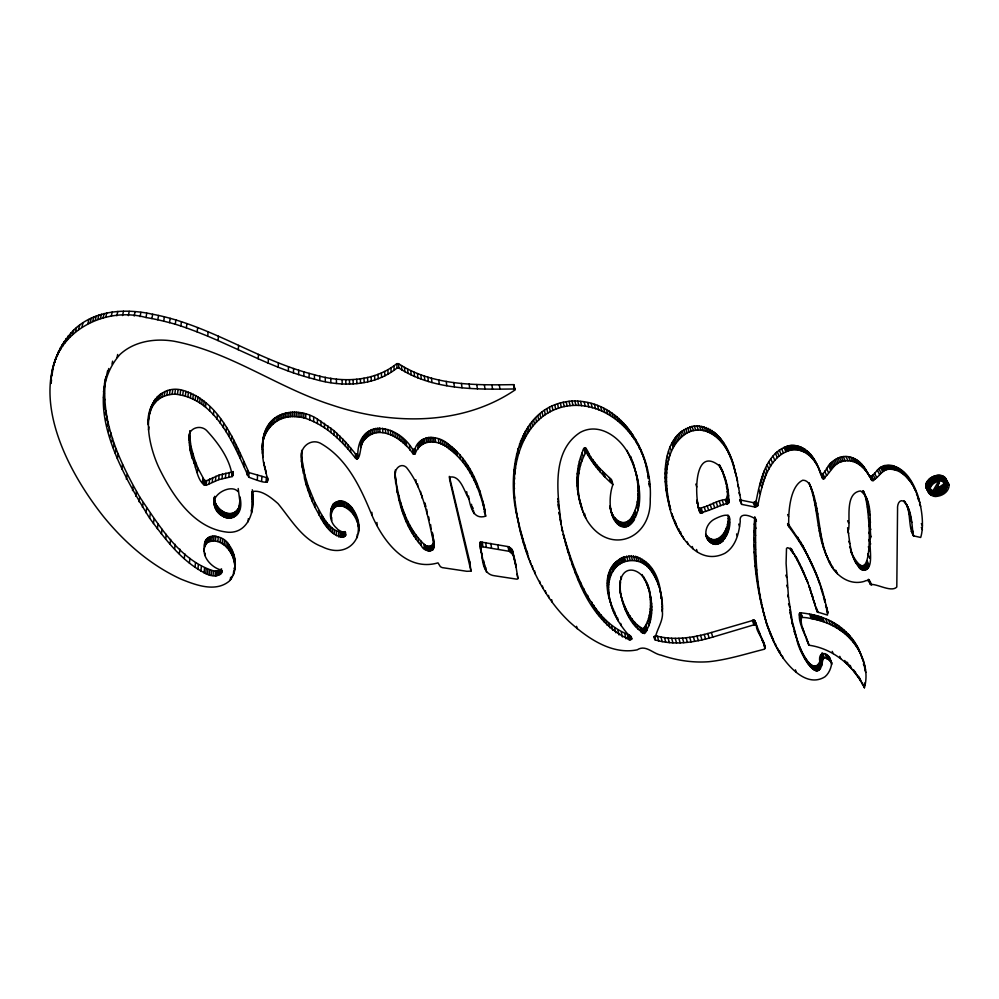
<?xml version="1.0" encoding="UTF-8"?>
<svg xmlns="http://www.w3.org/2000/svg" width="999" height="999" viewBox="0 0 999 999"><rect width="100%" height="100%" fill="white"/><g stroke="black" fill="none" stroke-linecap="round" stroke-linejoin="round"><path stroke-width="1.5" d="M301.486 457.205C300.05 446.953 310.764 438.424 320.242 443.156C347.19 458.241 360.826 488.061 372.003 515.372C383.004 541.021 406.181 572.09 437.999 562.862L440.384 566.683L442.182 567.607L466.883 571.303L471.004 571.116L449.737 480.119L450.399 477.023C460.739 475.487 464.473 492.257 468.931 498.888C470.704 507.742 473.801 519.955 485.651 516.183C480.869 491.033 470.254 464.448 449.013 448.763C438.961 439.523 420.154 438.424 415.209 453.733L412.974 453.758C403.434 439.036 378.883 422.639 364.335 439.922C359.315 443.319 361.413 461.65 355.594 458.279C344.942 444.705 332.754 431.818 317.407 423.564L317.42 419.093C301.76 408.529 275.974 409.103 266.621 427.759C261.301 438.062 261.875 450.312 263.336 461.476C267.158 482.517 274.825 487.025 248.739 477.197C233.691 444.58 216.259 398.314 174.8 394.118C135.739 396.041 148.614 446.853 159.665 469.23C173.351 496.84 194.842 529.308 228.496 532.28C250.287 533.166 255.794 506.68 252.272 489.735M234.678 569.305C236.426 555.319 222.402 535.339 207.342 542.582C198.002 552.697 210.502 567.744 221.491 570.079C223.788 576.648 211.326 576.798 207.455 574.325C182.655 562.824 165.584 539.585 149.638 518.206C123.464 475.524 78.809 400.961 120.08 354.37C134.316 341.196 155.032 338.186 173.589 341.146C230.195 351.748 277.759 387.862 332.168 405.119C391.071 424.925 461.613 426.111 514.71 390.172L514.335 388.961C475.412 389.573 432.717 390.072 398.863 367.994L397.078 367.994C374.051 386.513 341.708 387.262 314.423 379.145L314.448 374.762C258.304 360.701 209.852 324.912 152.66 314.248C125.749 308.266 94.393 309.865 73.601 330.157C22.34 385.027 64.81 467.844 103.434 516.495C124.525 542.469 150.474 565.159 181.081 579.17C195.629 584.977 215.434 592.657 229.283 581.143C238.074 571.44 236.513 555.169 229.121 545.054C224.151 535.002 203.671 531.381 204.395 546.478M252.347 507.667L251.748 491.833C260.552 488.923 271.291 497.664 277.997 503.583C290.896 519.193 301.998 539.198 322.09 546.715C351.036 561.113 370.154 531.431 351.66 507.405C335.739 488.536 321.965 515.846 336.725 528.234C338.711 531.78 351.124 533.678 342.932 537.137C328.184 535.801 321.241 518.156 314.797 506.968L314.81 502.36L308.092 485.926L304.72 474.612L301.561 457.13M848.563 529.932C850.449 518.981 844.592 492.807 860.626 490.934C873.675 500.886 868.868 522.415 870.878 536.775C867.444 544.155 876.735 573.463 861.138 569.418C849.724 558.816 850.174 541.733 847.577 527.722M314.797 506.968L312.337 501.548L312.362 496.953M317.407 423.564L313.661 421.653L313.686 417.195M395.267 475.162C397.103 500.162 404.408 526.485 421.328 545.679C424.288 552.922 437.013 552.659 433.753 543.044C427.897 517.27 423.301 488.449 406.381 467.357C400.811 462.337 394.293 468.931 395.267 475.162L395.067 472.14M513.986 493.618L517.082 516.346C506.293 473.464 516.82 404.882 571.952 401.049C622.389 399.263 652.996 453.946 650.224 499.088C651.648 539.585 609.065 555.894 587.087 520.516C576.186 500.112 573.501 474.537 582.18 452.772C585.377 439.398 588.823 457.03 592.644 459.528C597.839 467.445 605.219 473.451 611.788 480.119L612.936 484.565C607.941 497.127 607.867 529.07 627.759 526.373C647.177 509.902 639.135 477.31 629.932 457.03C622.252 438.811 600.012 421.453 580.182 432.442C550.611 451.61 557.767 494.505 561.151 524.125L559.065 512.187L560.002 516.708M514.76 498.126C510.689 462.125 524.338 415.459 564.235 406.581C601.835 398.838 636.987 429.383 645.841 464.61L644.542 460.202M699.987 512.674C694.717 500.874 692.569 445.179 718.818 465.397C726.036 476.236 729.47 490.447 728.508 503.134C719.055 505.269 709.203 511.388 699.987 512.674L697.777 505.881L698.526 508.229C707.542 507.629 716.295 500.212 725.936 499.5C730.631 491.171 724.113 478.833 722.102 469.867L725.349 478.958M906.43 504.532C910.938 514.473 908.253 526.286 913.398 535.826L920.678 537.462C927.659 515.784 913.561 455.244 880.506 467.37C876.36 469.393 870.641 482.392 867.432 472.352C863.723 465.771 858.503 459.178 850.823 457.255C844.242 455.132 837.062 457.342 832.105 461.988C827.222 464.46 825.649 474.4 820.691 474.238C817.045 460.064 805.893 442.957 789.148 445.666C765.696 452.135 760.239 480.744 756.106 501.211L753.271 502.609L739.997 499.95L741.62 504.37L754.944 507.03L757.779 505.631C761.937 484.902 767.856 455.069 792.307 449.775C808.641 448.276 818.943 464.735 822.639 478.583C829.282 475.911 833.228 462.125 843.356 461.213C856.667 458.141 866.72 469.917 871.977 480.482C878.72 478.983 882.105 467.757 890.821 469.268C901.61 469.667 909.34 479.12 914.26 487.774M312.337 501.548L310.09 496.066L310.127 491.471M797.14 640.209C797.552 648.663 818.83 689.772 822.701 659.939C823.476 655.032 830.731 660.214 831.767 663.024C831.131 668.069 829.008 673.363 825.037 676.735C806.68 688.323 787.712 666.096 778.97 651.847C756.767 611.775 754.844 563.673 755.719 519.168C751.323 515.909 738.711 511.188 740.234 521.515C738.998 533.329 735.714 546.765 724.824 553.334C693.98 568.443 672.277 525.761 668.368 501.61C661.575 475.574 662.674 429.87 696.865 425.749C732.617 430.207 736.101 476.71 741.62 504.37M669.342 505.544L670.704 510.002C664.31 484.727 661.987 448.651 687.162 432.867C710.277 421.541 729.732 447.202 734.153 467.345M310.09 496.066L308.054 490.509L308.092 485.926M314.423 379.145L309.103 377.747L309.141 373.364M313.661 421.653L309.777 419.917L309.815 415.459M308.054 490.509L306.231 484.877L306.281 480.307M306.231 484.877L304.658 479.183L304.72 474.612M309.777 419.917L305.719 418.356L305.781 413.898M579.782 501.036C576.336 484.802 577.622 466.346 586.101 452.085C592.894 464.085 602.31 475.337 612.936 484.565M309.103 377.747L303.833 376.236L303.896 371.853M305.719 418.356L303.783 417.844L303.846 413.374M304.658 479.183L303.396 468.856M303.783 417.844L301.86 417.407L301.935 412.949M303.334 473.414L301.486 461.675L301.71 450.337M302.272 467.582L302.335 463.024M301.86 417.407L299.95 417.07L300.025 412.612M611.613 513.161L609.952 506.593C610.576 515.859 621.141 528.508 630.107 519.468C642.207 502.947 638.761 479.508 632.454 461.288M299.95 417.07L298.039 416.82L298.127 412.362M330.906 510.252L331.281 514.535M330.931 516.308C334.403 491.545 362.487 516.021 358.554 531.168M621.053 595.804C624.737 608.216 631.231 622.852 643.206 628.87C651.535 618.443 651.585 602.897 649.038 590.272M767.869 627.522C756.355 591.945 751.685 554.045 754.794 516.745M298.039 416.82L296.154 416.658L296.253 412.2M303.833 376.236L298.614 374.613L298.701 370.229M620.704 594.517L619.88 590.609C623.039 606.53 629.42 625.399 644.38 633.478C654.17 620.704 652.909 601.935 648.226 587.237L648.776 589.26M262.387 447.477C262.213 430.544 277.123 415.359 294.293 416.595L294.393 412.125M855.881 562.924L851.136 552.197C875.698 601.373 870.554 501.71 863.148 490.671L867.02 499.1M189.236 440.434C185.889 428.808 200.674 422.939 207.592 431.556C218.943 443.893 230.419 460.139 232.243 476.548L218.719 479.67L206.156 485.339C197.178 483.204 196.291 465.447 192.183 458.104C189.111 449.25 188.861 439.86 190.085 430.656L189.31 437.824M298.614 374.613L293.456 372.902L293.569 368.519M292.432 416.62L292.545 412.15M290.609 416.733L290.721 412.262M707.08 538.598L705.619 534.115C716.121 550.112 731.78 527.285 728.009 515.134C735.664 527.035 718.506 557.892 706.668 537.624C703.945 530.307 708.191 522.077 715.047 518.843C718.805 517.007 730.556 511.276 729.582 519.58M288.786 416.945L288.923 412.475M287 417.245L287.138 412.774M293.456 372.902L288.336 371.091L288.474 366.72M262.625 442.944L262.774 457.492M285.227 417.632L285.377 413.161M283.479 418.119L283.629 413.648M280.07 419.355L280.232 414.885M281.768 418.693L281.918 414.223M516.308 511.813C523.001 552.435 539.098 592.907 569.38 621.765C587.35 638.024 611.688 655.094 637.237 649.825C645.741 644.218 653.046 653.858 661.238 655.194C676.523 660.426 692.844 662.949 708.99 661.7C727.834 659.702 746.028 653.821 764.335 649.213C767.407 642.856 755.569 632.317 756.443 625.262L753.895 624.85L712.774 637.087C694.218 642.519 674.05 645.579 655.169 639.909C655.307 631.218 663.586 621.74 662.399 611.775C663.074 598.413 659.989 584.74 652.784 573.376C644.467 555.981 618.019 556.356 611.226 574.6C606.168 586.55 608.99 600.262 613.598 611.9C617.082 620.029 622.077 627.459 627.834 634.153C628.833 635.339 634.265 639.485 629.969 639.772C587.162 621.103 571.977 568.706 561.6 526.923L562.537 531.456L560.214 519.605M278.396 420.117L278.571 415.646M276.76 420.979L276.935 416.496M274.8 422.415L274.987 417.932M288.336 371.091L278.209 367.232L278.384 362.862M610.352 602.247C592.494 549.75 653.371 537.287 660.589 591.883M273.014 423.926L273.202 419.443M932.279 483.666L929.907 487.699L932.229 492.02C935.838 494.98 945.341 491.995 940.708 486.713M271.391 425.487L271.591 421.004M620.991 595.192C614.185 559.802 646.515 563.848 650.262 594.842M947.015 486.675C946.44 476.698 930.144 481.456 930.019 489.697C931.268 499.1 946.378 494.48 947.015 486.675L944.629 482.367M266.558 482.105L267.133 477.385L266.92 481.98M267.208 481.78L267.357 478.721M267.432 481.53L267.57 478.471M269.917 427.11L270.13 422.614M267.657 480.906L267.794 477.847M267.432 430.494L267.645 425.999M265.809 473.076L265.959 470.017M266.109 482.155L266.321 477.559L249.026 472.614C234.952 442.145 220.579 403.521 185.901 391.371C163.299 382.292 146.366 403.546 148.102 424.75M268.606 428.783L268.818 424.288M264.073 465.422L264.223 462.387M265.497 434.066L265.722 429.558M266.396 432.255L266.621 427.759M264.91 469.293L265.06 466.246M262.425 453.484L262.65 448.938M263.099 441.595L263.336 437.062M263.536 439.66L263.761 435.152M261.663 481.006L261.9 476.423M264.073 437.762L264.298 433.254M278.209 367.232L268.182 363.112L268.394 358.741M264.723 435.901L264.947 431.381M262.325 449.475L262.999 439.011M257.317 479.77L257.567 475.187M817.257 611.95L808.89 585.664L817.257 611.95L827.547 615.072C823.563 583.229 808.166 552.235 788.798 526.635C788.199 513.923 789.497 486.263 802.796 480.207C809.115 480.082 811.163 487.824 812.861 492.557C819.817 513.848 818.805 537.025 827.434 557.829C832.392 572.814 847.589 586.326 864.185 581.393C867.219 579.482 870.504 580.756 870.441 584.415C877.372 583.703 891.47 592.707 896.802 587.012L897.564 508.941C897.164 505.506 898.825 498.901 903.521 501.136C912.474 510.202 911.425 524.2 913.398 535.826M252.759 500.299L252.035 510.377M251.548 513.049L251.823 508.404L251.136 511.013M252.435 499.512L252.697 494.892M252.522 502.21L252.784 497.577M928.371 490.634C918.343 481.181 941.358 468.119 946.415 479.845M252.26 496.865L252.522 492.245M928.021 490.197C927.859 479.857 948.438 474.438 948.988 486.663C948.026 491.908 942.906 495.417 937.899 496.203C930.831 498.089 927.309 491.371 925.698 485.876M248.152 521.778L248.339 518.668M268.182 363.112L258.217 358.766L258.479 354.408M248.739 477.197L249.026 472.614M51.224 383.429L51.449 379.757L50.674 382.754M247.115 475.049L247.415 470.454M243.669 466.558L243.981 461.988M233.853 573.588L234.016 571.216M234.64 564.622L234.965 559.902M238.199 512.699L240.247 498.226C245.816 527.36 209.59 521.266 214.423 497.24C213.436 508.903 231.568 520.779 238.524 508.054M234.228 572.177L235.015 564.572M234.777 566.396L235.115 561.663M238.661 511.675L238.986 507.017M239.023 510.601L239.348 505.956M239.71 507.255L239.847 496.54M239.323 509.502L239.635 504.857M231.281 578.833L231.456 576.46M232.817 557.13L233.154 552.41M239.985 457.929L240.309 453.371M236.214 515.472L236.538 510.826M239.635 499.625L238.187 488.511M233.466 559.028L233.803 554.308M236.988 514.61L237.312 509.965M233.991 560.926L234.315 556.206M233.379 574.962L233.629 571.403M237.65 513.686L237.974 509.04M234.378 562.799L234.703 558.079M231.094 553.359L231.431 548.651M234.29 516.958L234.628 512.3M230.344 580.019L230.519 577.647M232.03 555.232L232.367 550.511M235.314 516.258L235.652 511.6M946.59 482.355L946.602 480.769L949.013 485.077M231.793 518.056L232.143 513.399M230.007 551.535L230.357 546.815M233.117 517.569L233.454 512.899M238.012 453.583L238.349 449.026M229.795 518.306L230.145 513.648M235.926 449.225L236.276 444.68M230.831 518.231L231.181 513.573M228.771 549.775L229.121 545.054M225.811 546.503L226.186 541.808M233.729 444.867L234.078 440.322M228.721 518.294L229.083 513.623M232.243 476.548L232.605 471.953L219.131 475.062L206.618 480.719L204.383 480.257L197.839 468.032L194.281 458.416L190.846 446.078L189.785 435.889M232.605 476.086L233.079 471.466M227.372 548.089L227.735 543.381M232.804 475.599L233.104 472.003M221.753 572.777L221.94 570.404M224.088 545.042L224.463 540.347M226.573 517.994L226.948 513.336M227.647 518.194L228.009 513.523M222.19 543.718L222.577 539.023M219.855 574.512L220.242 569.767L221.553 568.843M224.588 517.37L224.962 512.699M258.217 358.766L238.274 349.712L238.624 345.367M231.381 440.522L231.743 435.989M225.549 517.719L225.924 513.061M228.846 477.06L229.208 472.465M221.179 573.588L221.453 570.029M220.117 542.557L220.504 537.849M225.437 477.759L225.824 473.164M228.871 436.188L229.246 431.655M222.44 516.133L222.827 511.463M218.444 575.224L218.831 570.466L220.242 569.767M223.701 516.933L224.088 512.262M215.085 575.836L215.484 571.091L218.831 570.466M216.009 575.799L216.408 571.053M221.254 515.272L221.641 510.601M216.858 575.674L217.258 570.928M213.049 575.636L213.461 570.879C179.283 560.052 158.991 525.149 139.76 497.09C119.106 461.026 99.425 418.943 106.031 376.298L105.419 379.395M222.065 478.633L222.452 474.026M219.093 513.386L219.493 508.728M226.186 431.88L226.586 427.36M217.869 541.558L218.269 536.863M220.142 514.348L220.529 509.69M211.114 575.299L211.526 570.554M217.27 511.326L217.682 506.668M215.434 540.759L215.846 536.063M218.144 512.375L218.544 507.717M209.241 574.862L209.665 570.117M215.222 507.954L215.647 503.296M215.809 509.103L216.221 504.445M218.719 479.67L219.131 475.062M223.326 427.609L223.726 423.089M213.611 540.596L214.023 535.901M216.496 510.227L216.908 505.569M210.252 541.083L210.689 536.376M207.455 574.325L207.892 569.567M213.998 503.121L214.66 496.303M214.136 504.358L214.56 499.7M214.385 505.569L214.81 500.924M214.748 506.768L215.172 502.122M211.875 540.709L212.3 536.001M205.732 573.688L206.169 568.931M208.754 541.733L209.191 537.025M220.242 423.376L220.654 418.868M215.447 480.856L215.859 476.248M204.97 555.506L205.195 553.146M206.231 543.581L206.681 538.873M212.238 482.205L212.675 477.597M204.071 572.964L204.52 568.219M207.342 542.582L207.792 537.874M203.946 551.198L204.82 542.469M204.783 545.904L205.232 541.196M216.945 419.205L217.37 414.71M205.394 544.692L205.844 539.984M209.141 483.703L209.59 479.083M200.899 571.316L201.361 566.558M213.998 501.885C214.723 492.37 232.005 484.34 237.962 491.595M197.902 569.43L198.376 564.672M206.156 485.339L206.618 480.719M213.399 415.109L213.836 410.614M203.921 484.877L204.383 480.257M204.271 485.114L204.745 480.494M204.695 485.302L205.17 480.681M209.59 411.076L210.052 406.593M202.397 482.954L202.872 478.334M203.359 484.29L203.833 479.67M238.274 349.712L218.032 340.572L218.469 336.238M195.017 567.382L195.504 562.637M205.507 407.13L205.981 402.659M189.398 563.136L189.91 558.391M203.671 405.606L204.158 401.123M197.34 472.639L197.839 468.032M184.278 558.553L184.803 553.821M201.711 404.108L202.21 399.637M195.517 467.844L196.029 463.249M218.032 340.572L207.68 336.139L208.179 331.818M193.769 462.999L194.281 458.416M192.183 458.104L192.707 453.521M199.638 402.672L200.137 398.201M190.846 453.146L191.383 448.576M179.345 553.858L179.895 549.125M197.452 401.286L197.977 396.815M189.535 445.579L190.072 441.021M195.18 399.987L195.704 395.517M189.86 448.126L190.397 443.556M190.31 450.649L190.846 446.078M189.323 443.019L189.86 438.461M174.613 549.05L175.175 544.318M192.819 398.776L193.356 394.305M190.384 397.664L190.934 393.206M170.042 544.143L170.629 539.41M207.68 336.139L197.14 331.893L197.677 327.572M187.887 396.69L188.436 392.22M185.327 395.841L185.901 391.371M165.647 539.123L166.259 534.403M182.73 395.142L183.317 390.684M395.055 474.737C398.326 499.537 405.432 526.023 423.888 544.08C428.209 549.138 436.039 545.042 433.316 538.436L433.878 546.153M161.426 534.015L162.05 529.308M180.107 394.617L180.694 390.147M197.14 331.893L186.351 327.884L186.938 323.576M177.46 394.268L178.059 389.797M798.838 644.68C800.811 650.112 812.574 676.623 819.804 661.638C817.669 649.175 830.544 653.009 829.645 660.651M51.823 376.086L52.972 368.818M174.8 394.118L175.412 389.647M157.355 528.821L158.004 524.113M186.351 327.884L180.856 326.011L181.468 321.69M153.421 523.551L154.096 518.843M172.14 394.168L172.765 389.71M479.782 542.981C483.116 553.334 479.82 574.025 494.53 575.761L516.758 579.158L517.919 578.608L515.372 562.724L512.012 549.537L508.116 546.59L480.581 541.982L479.782 542.981L481.068 552.06M169.493 394.455L170.13 389.985M149.638 518.206L150.325 513.498M166.87 394.967L167.52 390.497M808.129 643.88C806.842 635.776 799.237 625.561 801.66 617.432C806.543 617.282 811.588 618.731 816.433 619.692C827.06 622.277 837.199 627.147 845.516 634.278C860.389 646.952 869.967 668.431 864.41 687.762C853.708 666.096 833.478 648.663 809.09 645.229C806.905 638.111 795.828 618.506 800.411 612.762C809.003 613.711 817.632 615.384 825.636 618.756C843.044 625.786 857.517 640.671 862.312 659.028M145.979 512.787L146.678 508.091M164.236 395.979L164.91 391.496M180.856 326.011L175.275 324.213L175.911 319.905M161.863 397.152L162.525 392.669M159.715 398.489L160.389 394.006M175.275 324.213L169.518 322.64L170.18 318.331M157.792 399.975L158.479 395.492M142.445 507.305L143.169 502.622M156.094 401.598L156.781 397.115M153.272 405.207L153.983 400.711M139.036 501.773L139.76 497.09M154.583 403.346L155.295 398.863M150.374 411.313L151.086 406.805M151.186 409.203L151.898 404.695M148.501 429.945L148.976 426.91M152.148 407.167L152.859 402.659M169.518 322.64L163.686 321.154L164.385 316.845M135.727 496.191L136.463 491.52M148.439 420.204L149.887 411.176M149.7 413.474L150.424 408.966M132.505 490.559L133.267 485.901M163.686 321.154L157.817 319.792L158.541 315.484M126.349 479.22L127.135 474.575M157.817 319.792L151.91 318.556L152.66 314.248M121.703 469.006L122.527 464.385M51.811 373.276C57.93 330.182 105.981 306.393 146.004 317.507L146.778 313.199M117.358 458.628L118.207 454.021M115.335 453.371L116.184 448.776M140.085 316.646L140.884 312.337M113.411 448.064L114.273 443.469M111.626 442.719L112.5 438.124M134.203 316.021L135.027 311.713M109.977 437.312L110.852 432.729M108.479 431.843L109.366 427.285M128.359 315.647L129.208 311.338M107.143 426.336L108.042 421.778M105.994 420.754L106.893 416.208M105.032 415.122L105.944 410.589M117.07 357.405L117.67 354.47M122.565 315.547L123.451 311.238M104.283 409.415L105.195 404.895M103.759 403.658L104.683 399.15M111.988 364.098L112.6 361.151M103.434 391.933L104.358 387.437M108.117 371.478L108.741 368.519M103.471 397.827L104.395 393.331M104.483 383.504L105.407 379.033M103.821 387.687L104.758 383.204M106.631 375.374L107.555 370.929M116.871 315.771L117.77 311.463M763.711 643.706L754.869 620.704L753.783 620.167L711.375 632.504C693.256 637.799 673.613 640.871 655.119 635.614M111.264 316.333L112.2 312.013M105.782 317.257L106.743 312.937M103.097 317.869L104.058 313.549M100.437 318.581L101.423 314.26M97.827 319.405L98.814 315.072M95.255 320.329L96.266 315.996M92.732 321.366L93.756 317.033M90.26 322.515L91.284 318.169M87.837 323.776L88.874 319.443M81.918 327.272L82.967 322.927M78.571 329.545L79.645 325.187M75.437 331.968L76.523 327.597M72.502 334.528L73.601 330.157M69.768 337.225L70.879 332.854M64.898 342.994L66.034 338.599M67.245 340.06L68.357 335.664M62.75 346.041L63.886 341.646M58.991 352.435L60.14 348.014M60.777 349.188L61.926 344.78M52.61 369.68L54.72 361.663M54.67 362.6L55.832 358.154M51.161 376.91L52.323 372.44M55.944 359.141L57.105 354.707M50.649 380.569L51.436 377.585M57.38 355.744L58.541 351.323M234.178 568.856L234.553 567.444M357.767 458.466C355.944 418.194 396.278 422.165 412.599 449.275L414.81 449.25C419.73 433.966 438.474 435.064 448.476 444.305C470.754 461.051 481.718 489.385 485.651 516.183M939.984 490.384L939.859 489.185L936.275 488.224L934.552 491.133L939.048 491.421L939.984 490.384L938.81 488.224M515.372 562.724L516.121 567.32L513.149 554.857L509.303 551.323L481.206 546.578L480.394 549.138M932.229 492.02L937.811 482.604L939.41 482.917L936.987 487.012L938.835 487.375L944.055 483.841L945.853 484.203L944.067 480.969M940.758 488.286L943.356 485.551L945.741 489.872M317.42 419.093L334.053 430.681L345.379 441.783L355.444 453.758L357.617 453.946M314.448 374.762C341.608 382.879 373.826 382.142 396.753 363.661L398.526 363.673C432.217 385.714 474.75 385.239 513.523 384.64L514.885 389.385M945.853 484.203L940.371 487.762L941.895 488.873M314.81 502.36C321.278 513.049 328.933 533.753 344.368 531.992L344.468 536.625M484.028 511.95L484.99 511.638L484.652 508.991M564.16 538.686L563.224 534.14C574.175 570.441 590.297 621.028 629.557 635.064L630.669 639.685M294.293 416.595L296.154 416.658M213.461 570.879L215.484 571.091M146.004 317.507L151.91 318.556M931.905 493.718L929.582 489.385L932.591 490.546M869.692 580.519L868.443 579.957M911.188 531.443L912.661 532.205M791.732 549.388L791.083 548.563L801.573 568.256L807.979 582.842L796.003 556.555L797.764 561.026M792.844 553.034L789.747 548.638L787.599 547.652L786.5 548.401L786.088 563.299L788.511 597.489L792.344 621.69L797.277 640.247M787.924 523.464L802.784 545.604L816.583 575.149M806.418 639.335L809.09 645.229M859.115 677.285L860.526 679.632M945.241 477.759L948.813 484.153M944.692 477.222L947.089 481.53M944.067 476.735L946.453 481.043M943.356 476.323L945.753 480.631M942.157 475.824L944.554 480.119M944.804 480.694L946.915 484.777M945.266 482.467L947.052 485.689M940.796 475.474L943.193 479.782M944.392 483.404L946.777 487.712M939.584 475.337L941.97 479.632M942.269 480.606L944.055 483.841M944.567 485.551L946.353 488.786M938.348 475.312L940.721 479.62M937.337 475.387L939.709 479.695M942.606 486.563L944.979 490.884M936.325 475.549L938.698 479.845M938.236 480.769L939.41 482.917M935.326 475.774L937.686 480.082M941.732 487.475L944.105 491.795M940.846 487.237L942.02 489.76M934.077 476.161L936.438 480.469M940.683 488.136L943.131 492.619M933.103 476.548L935.464 480.856M937.661 485.214L938.835 487.375M938.96 487.512L940.146 489.847M940.296 490.072L942.069 493.319M932.154 476.998L934.515 481.306M937.799 487.787L939.559 491.021M939.759 491.745L940.933 493.906M937.274 488.174L939.048 491.421M931.243 477.522L933.603 481.83M938.585 492.22L939.759 494.38M936.475 488.411L938.236 491.658M936.051 488.436L937.811 491.683M930.169 478.259L932.517 482.567M935.763 489.448L938.561 494.717M929.357 478.908L931.692 483.229M935.576 491.67L937.337 494.917M928.608 479.632L930.943 483.941M934.365 491.72L936.125 494.967M927.596 480.806L929.932 485.127M933.178 491.633L934.927 494.88M927.022 481.655L929.345 485.976M931.455 490.297L933.79 494.617M926.535 482.529L928.858 486.85M930.444 489.897L932.779 494.23M926.16 483.404L928.483 487.724M929.457 489.847L931.205 493.094M929.482 490.197L930.656 492.37M925.898 484.24L928.221 488.573M925.748 485.077L928.071 489.398M928.945 491.708L930.693 494.955M927.734 490.159L929.47 493.406M925.761 486.638L929.495 493.956M925.961 487.549L929.02 493.369M909.964 480.032L912.224 484.353M911.987 483.441L916.021 491.308M915.821 491.695L917.532 494.942M907.641 476.76L909.902 481.081M906.368 475.187L908.628 479.508M916.52 494.33L918.793 498.676M905.019 473.651L907.279 477.972M917.569 498.126L919.842 502.46M903.583 472.152L905.831 476.473M919.542 504.133L920.678 506.318M902.06 470.716L904.32 475.024M900.486 469.443L902.734 473.751M898.713 468.219L900.961 472.527M896.752 467.095L899 471.403M894.629 466.146L896.865 470.454M893.506 465.759L895.728 470.067M892.332 465.434L894.555 469.742M921.315 523.588L922.439 525.774M891.133 465.197L893.356 469.505M889.884 465.034L892.107 469.343M921.303 527.41L922.427 529.595M888.611 464.96L890.821 469.268M887.299 464.997L889.51 469.305M906.031 503.521L907.691 506.78M904.869 501.51L908.653 508.891M885.951 465.134L888.148 469.443M904.045 500.711L905.156 502.884M907.217 506.705L909.452 511.063M907.879 508.941L910.101 513.299M884.577 465.384L886.775 469.705M908.878 513.486L911.1 517.857M883.441 465.784L885.638 470.092M909.614 517.994L911.825 522.365M882.392 466.246L884.577 470.566M881.418 466.783L883.603 471.103M880.506 467.37L882.691 471.69M910.613 526.985L912.824 531.368M911.862 531.868L914.073 536.251M878.845 468.693L881.018 473.014M877.347 470.142L879.507 474.463M874.55 473.201L876.697 477.534M675.449 523.963L674.088 519.48L678.383 530.094M873.114 474.7L875.261 479.033M871.59 476.098L873.725 480.432M871.303 476.236L873.426 480.569M870.991 476.323L873.126 480.656M870.391 476.311L872.514 480.644M869.854 476.148L871.977 480.482M869.467 475.886L871.59 480.219M867.432 472.352L869.555 476.685M865.259 468.843L867.382 473.164M864.085 467.145L866.208 471.466M862.836 465.497L864.947 469.83M861.5 463.936L863.611 468.256M860.064 462.475L862.162 466.795M810.951 487.225L809.053 482.854C818.755 507.067 815.908 534.677 827.784 558.166M858.503 461.126L860.601 465.447M856.817 459.915L858.915 464.223M766.258 622.976L773.638 640.546M854.982 458.853L857.08 463.161M852.984 457.954L855.082 462.275M850.823 457.255L852.909 461.575M848.488 456.768L850.549 461.088M862.924 491.021L863.973 493.206M865.546 496.878L867.631 501.248M845.941 456.506L848.001 460.826M866.046 499.05L868.131 503.421M866.895 503.284L868.98 507.654M867.419 506.93L869.505 511.313M843.181 456.481L845.241 460.801M867.856 510.576L869.929 514.96M841.308 456.893L843.356 461.213M868.468 517.869L870.541 522.252M839.547 457.455L841.583 461.775M837.874 458.141L839.909 462.462M868.78 525.124L870.841 529.532M836.313 458.953L838.336 463.274M834.827 459.865L836.837 464.198M868.818 532.367L870.878 536.775M833.428 460.876L835.439 465.209M868.655 539.585L870.703 544.005M832.105 461.988L834.115 466.308M830.868 463.161L832.866 467.495M868.306 546.765L870.341 551.198M829.694 464.398L831.68 468.731M828.583 465.684L830.569 470.017M867.806 553.908L869.829 558.341M472.964 508.391L472.352 507.042L472.952 511.6M826.523 468.369L828.496 472.702M867.207 561.013L869.23 565.459M866.732 562.3L868.743 566.745M847.602 520.741L848.588 522.939M824.65 471.116L826.623 475.462M866.058 563.611L868.069 568.056M865.609 564.223L867.619 568.668M865.059 564.76L867.07 569.205M864.41 565.209L866.408 569.655M822.914 473.826L824.874 478.184M822.564 474.05L824.512 478.396M863.611 565.546L865.609 569.992M847.701 531.181L848.688 533.391M870.191 581.63L871.69 584.977M821.99 474.612L823.95 478.971M862.524 565.671L864.522 570.129M868.655 579.37L870.928 584.765M816.083 462.799L819.093 469.43M821.578 474.812L823.526 479.17M868.506 580.044L870.004 583.391M814.909 460.539L816.845 464.872M819.043 469.717L820.991 474.075M868.156 579.482L870.441 584.415M813.611 458.341L815.559 462.674M820.691 474.238L822.639 478.583M861.55 565.671L863.536 570.117M812.187 456.231L814.123 460.551M860.663 565.546L862.661 569.992M810.614 454.233L812.537 458.553M859.877 565.309L861.862 569.755M808.865 452.372L810.801 456.693M848.725 541.358L849.712 543.568M859.152 564.972L861.138 569.418M858.503 564.547L860.489 568.993M857.916 564.06L859.902 568.506M857.379 563.498L859.365 567.956M806.955 450.674L808.878 454.995M849.6 546.853L851.086 550.187M850.524 550.099L852.01 553.434M804.832 449.15L806.755 453.471M802.522 447.839L804.432 452.16M801.273 447.277L803.184 451.598M799.974 446.765L801.872 451.086M798.613 446.328L800.511 450.649M797.202 445.954L799.088 450.274M795.716 445.654L797.602 449.975M794.168 445.429L796.053 449.75M792.956 445.329L794.829 449.65M810.052 485.514L811.95 489.885M810.963 488.186L812.861 492.557M791.707 445.342L793.581 449.662M812.549 493.543L814.447 497.927M813.86 498.901L815.758 503.296M790.434 445.454L792.307 449.775M814.947 504.27L816.845 508.666M789.148 445.666L791.008 449.987M815.896 509.627L817.794 514.023M787.849 445.966L789.709 450.299M786.563 446.353L788.411 450.686M785.276 446.828L787.125 451.148M818.368 525.536L820.254 529.957M784.003 447.352L785.851 451.685M819.255 530.744L821.141 535.177M803.184 571.053L810.676 590.159M835.913 570.392L837.337 573.738M835.127 570.154L836.076 572.39M820.266 535.914L822.152 540.347M832.379 566.258L833.79 569.605M821.465 541.008L823.338 545.442M832.304 567.307L829.045 560.514L830.931 564.972M822.876 546.016L824.762 550.461M781.555 448.601L783.378 452.934M824.587 550.948L826.46 555.407M826.623 555.781L829.669 562.624M825.561 553.384L827.434 557.829M779.257 450.037L781.081 454.37M631.992 460.039L630.431 456.331L631.68 460.739M777.197 451.61L779.008 455.944M858.104 648.039L863.473 661.063M857.492 646.865L859.365 651.385M862.786 660.152L864.197 663.548M856.168 644.542L858.041 649.063M863.86 663.798L864.797 666.058M854.732 642.257L856.605 646.778M863.398 664.048L865.284 668.581M853.171 640.022L855.044 644.542M864.547 667.582L865.484 669.854M775.424 453.271L777.222 457.604M913.748 486.975L915.259 490.609M851.498 637.849L853.371 642.369M864.847 670.129L865.783 672.389M849.712 635.726L851.585 640.247M848.775 634.69L850.649 639.21M847.814 633.666L849.674 638.186M845.791 631.68L847.651 636.201M773.001 456.056L774.799 460.402M843.668 629.77L845.516 634.278M864.422 683.041L865.346 685.314M841.42 627.921L843.268 632.442M770.828 458.916L772.602 463.261M839.06 626.161L840.908 630.681M863.011 684.352L864.41 687.762M861.001 680.769L862.387 684.178M837.849 625.324L839.684 629.832M858.403 676.111L860.251 680.644M813.036 566.508L814.859 570.978M814.759 570.679L818.206 579.32M673.576 518.256L671.565 513.324L672.926 517.794M811.213 562.325L813.024 566.795M816.37 574.837L819.729 583.478M857.055 674.912L857.979 677.172M809.277 558.141L811.088 562.612M807.229 553.97L809.04 558.429M855.406 672.065L856.792 675.474M817.906 579.008L822.514 591.795M835.326 623.688L837.162 628.209M805.069 549.787L806.88 554.245M854.182 670.379L855.569 673.788M768.88 461.838L770.654 466.196M802.784 545.604L804.595 550.049M823.601 596.703L824.962 600.074M853.383 669.854L854.295 672.127M834.028 622.914L835.851 627.422M800.374 541.408L802.185 545.866M825.748 604.932L827.11 608.316M850.261 665.471L851.635 668.88M797.839 537.225L799.637 541.67M825.574 605.494L827.397 610.002M826.885 609.427L827.796 611.675M849.312 665.034L850.224 667.295M826.56 609.14L827.934 612.512M826.598 609.977L827.959 613.361M831.33 621.428L833.166 625.936M787.662 514.535L788.548 516.745M847.402 662.349L848.775 665.759M767.145 464.822L768.905 469.18M846.353 661.975L847.277 664.235M828.546 620.042L830.356 624.55M844.804 660.489L845.716 662.762M765.596 467.844L767.344 472.202M787.911 524.425L788.798 526.635M787.549 523.788L788.436 525.998M825.636 618.756L827.447 623.276M839.797 656.306L840.696 658.566M764.223 470.891L765.958 475.262M822.627 617.594L824.437 622.102M801.535 567.42L803.321 571.903M799.799 563.786L801.573 568.256M821.091 617.045L822.889 621.565M811.3 592.956L813.086 597.452M797.951 560.164L799.724 564.635M813.486 600.224L815.271 604.732M816.433 608.041L818.218 612.562M762.999 473.976L764.735 478.346M819.517 616.533L821.315 621.053M794.367 554.083L795.691 557.43M832.242 651.348L833.141 653.608M792.17 550.511L793.493 553.858M817.919 616.046L819.704 620.566M790.284 548.026L791.171 550.249M761.925 477.06L763.648 481.443M816.308 615.596L818.081 620.117M814.66 615.172L816.433 619.692M760.963 480.157L762.687 484.54M812.986 614.785L814.759 619.305M829.52 657.33L831.767 663.024M829.108 656.818L831.368 662.549M828.621 656.343L831.692 664.41M828.046 655.918L829.819 660.464M760.102 483.254L761.812 487.637M811.288 614.422L813.061 618.943M826.735 655.144L828.508 659.69M809.565 614.098L811.325 618.618M825.274 654.47L827.047 659.015M822.452 653.246L824.212 657.792M822.127 653.246L823.888 657.792M758.616 489.385L760.326 493.781M821.777 653.309L823.526 657.854M821.29 654.357L823.051 658.903M820.953 655.394L822.701 659.939M820.554 657.479L822.302 662.025M820.279 659.552L822.015 664.098M820.079 660.589L821.827 665.134M819.804 661.638L821.553 666.183M800.723 612.737L802.447 617.257M800.411 612.762L802.135 617.282M785.826 575.199L786.688 577.447M800.149 612.824L801.872 617.345M799.924 612.911L801.66 617.432M799.749 613.011L801.473 617.544M799.612 613.149L801.335 617.669M818.83 663.723L820.579 668.269M799.412 613.448L801.086 618.144M799.3 613.985L801.023 618.506M756.106 501.211L757.779 505.631M799.362 614.984L801.086 619.517M755.893 501.51L757.579 505.931M818.156 664.685L819.892 669.243M755.606 501.785L757.292 506.206M817.706 665.159L819.442 669.717M786.65 585.289L787.499 587.537M817.17 665.634L818.905 670.179M754.869 502.247L756.555 506.668M802.072 626.735L803.795 631.268M816.508 665.996L818.243 670.554M754.045 502.534L755.719 506.955M815.846 666.208L817.569 670.766M753.271 502.609L754.944 507.03M815.196 666.271L816.92 670.829M787.662 595.242L788.511 597.489M814.56 666.233L816.27 670.791M813.935 666.108L815.659 670.666M813.361 665.921L815.072 670.479M812.324 665.471L814.048 670.017M788.523 603.908L789.797 607.292M811.275 664.685L812.986 669.243M810.289 663.848L812 668.406M755.207 517.857L756.455 521.191M789.709 609.877L790.546 612.137M789.709 612.412L791.408 616.932M808.466 662.062L810.177 666.62M790.659 617.157L792.344 621.69M806.855 660.127L808.553 664.672M730.069 456.106L732.991 463.911M805.406 658.054L807.105 662.612M728.633 452.684L730.257 457.043M793.406 626.398L791.707 621.865L794.567 631.068M727.047 449.263L728.671 453.621M732.529 462.974L735.189 470.791M804.095 655.893L805.793 660.451M735.027 471.316L736.113 474.238M802.896 653.658L804.595 658.204M725.286 445.854L726.91 450.212M735.838 474.762L736.925 477.697M754.282 523.976L755.931 528.421M795.866 635.676L794.168 631.143L798.838 644.755M800.699 649.075L802.384 653.633M795.591 635.701L800.536 649.225M723.363 442.457L724.974 446.803M736.825 478.946L737.649 481.143M721.003 439.123L722.614 443.469M737.612 484.752L738.835 488.049M719.73 437.512L721.328 441.858M753.958 531.118L755.606 535.576M718.356 435.951L719.954 440.297M738.948 492.744L739.76 494.955M716.907 434.453L718.506 438.786M715.371 433.042L716.97 437.375M739.672 499.625L740.484 501.835M753.833 538.186L755.469 542.644M713.748 431.705L715.334 436.039M712.025 430.469L713.598 434.802M753.883 545.154L755.519 549.637M710.189 429.358L711.763 433.678M754.12 552.047L755.744 556.53M708.254 428.359L709.827 432.692M795.416 669.829L796.24 672.115M754.52 558.866L756.143 563.361M721.103 467.582L722.677 471.965M724.437 476.948L726.036 481.356M706.218 427.51L707.779 431.843M719.954 465.334L721.54 469.717M719.205 464.61L720.254 467.532M725.536 481.78L727.122 486.176M755.069 565.609L756.693 570.104M726.36 486.613L727.946 491.021M526.56 550.324L527.947 554.17M704.058 426.81L705.606 431.143M727.01 491.421L728.596 495.841M738.698 524.125L739.497 526.348M755.793 572.265L757.404 576.773M727.559 496.141L729.145 500.561M727.547 497.152L729.133 501.573M756.655 578.858L758.266 583.366M701.785 426.273L703.333 430.606M727.434 497.689L729.02 502.11M727.235 498.214L728.82 502.647M726.935 498.713L728.508 503.134M757.654 585.364L759.265 589.885M726.51 499.138L728.084 503.571M782.392 655.956L783.204 658.241M725.936 499.5L727.509 503.933M758.79 591.808L760.401 596.328M779.407 650.524L781.018 655.094M699.387 425.924L700.923 430.244M725.212 499.75L726.785 504.183M760.052 598.176L761.663 602.709M777.759 648.426L778.97 651.847M736.575 533.941L737.374 536.176M761.438 604.47L763.049 609.015M775.436 643.955L777.047 648.513M774.038 641.695L775.249 645.104M762.949 610.714L764.547 615.247M771.952 637.1L773.563 641.645M764.547 616.87L766.158 621.415M770.379 633.591L771.99 638.149M696.865 425.749L698.388 430.082M767.532 626.523L770.516 634.615M722.227 500.412L723.788 504.845M727.934 518.156L729.495 522.602M694.218 425.786L695.729 430.119M727.672 521.203L729.233 525.661M719.205 501.211L720.754 505.656M727.185 524.275L728.733 528.746M691.907 426.223L693.418 430.557M726.398 527.347L727.959 531.805M725.886 528.871L727.434 533.329M716.171 502.147L717.694 506.593M689.722 426.848L691.221 431.168M725.286 530.382L726.835 534.852M763.573 642.245L765.359 647.889M762.299 639.597L765.284 648.276M761.113 636.95L762.687 641.508M763.91 645.204L765.097 648.626M724.587 531.88L726.123 536.351M758.94 631.605L760.514 636.151M754.869 620.704L756.443 625.262M754.682 620.491L756.243 625.037M754.432 620.329L755.993 624.875M687.649 427.609L689.135 431.943M753.783 620.167L755.344 624.725M723.776 533.366L725.311 537.837M713.124 503.209L714.647 507.642M753.046 620.179L754.607 624.725M752.347 620.304L753.895 624.85M722.851 534.84L724.387 539.31M685.689 428.534L687.162 432.867M721.815 536.288L723.338 540.759M710.102 504.37L711.613 508.816M721.141 536.925L722.664 541.408M683.84 429.595L685.314 433.928M720.366 537.537L721.89 542.007M719.517 538.099L721.028 542.569M682.092 430.769L683.566 435.114M718.606 538.598L720.117 543.081M707.105 505.631L708.603 510.077M717.644 539.023L719.155 543.506M716.645 539.373L718.156 543.856M680.456 432.055L681.917 436.401M715.646 539.622L717.145 544.105M704.17 506.993L705.656 511.438M714.635 539.76L716.133 544.243M678.933 433.454L680.381 437.799M695.791 484.09L696.778 487.037M713.673 539.747L715.172 544.23M712.762 539.635L714.248 544.13M677.497 434.927L678.933 439.285M526.098 549.05L524.375 543.868L525.162 548.451M711.887 539.448L713.373 543.931M701.286 508.429L702.759 512.874M711.051 539.185L712.537 543.668M700.549 508.653L702.022 513.099M676.161 436.488L677.597 440.846M699.787 508.678L701.248 513.136M578.758 496.553L581.918 507.617M709.527 538.486L711.013 542.981M696.852 500.199L697.826 503.159M698.189 505.569L696.728 501.136L697.19 503.521M699.075 508.528L700.549 512.986M697.677 505.007L698.651 507.967M708.191 537.662L709.665 542.145M674.912 438.111L676.348 442.47M707.404 536.825L708.878 541.308M706.718 535.951L708.191 540.434M647.889 586.238L647.227 584.215L648.451 588.786M706.118 535.039L707.592 539.535M673.763 439.785L675.187 444.143M672.702 441.508L674.113 445.866M671.715 443.244L673.126 447.614M669.992 446.79L671.39 451.161M668.556 451.298L669.954 455.681M667.394 455.756L668.793 460.152M696.54 549.487L697.252 551.735M666.495 460.164L667.881 464.56M609.278 597.652L610.701 602.497M692.295 546.515L692.994 548.763M665.834 464.51L667.207 468.918M665.384 468.818L666.758 473.226M687.312 541.87L688.011 544.118M665.159 473.064L666.533 477.472M665.134 477.26L666.495 481.68M683.016 536.6L683.703 538.848M665.284 481.418L666.645 485.851M680.419 531.53L681.793 536.013M711.375 632.504L712.774 637.087M665.621 485.539L666.97 489.972M678.646 528.608L680.019 533.091M522.065 537.937L521.278 533.379L523.976 542.569M666.096 489.61L667.457 494.055M666.733 493.643L668.081 498.089M675.486 522.564L676.86 527.047M667.494 497.639L668.843 502.097M668.368 501.61L669.717 506.068M707.791 633.516L709.19 638.099M704.208 634.452L705.581 639.048M700.599 635.314L701.96 639.897M424.812 502.897L425.961 506.755M820.691 587.3L823.139 595.579M696.977 636.076L698.326 640.671M647.377 469.817L646.078 465.409L647.377 472.677M642.732 454.945L644.03 459.34M640.646 449.7L641.932 454.083M647.814 474.15L648.676 477.097M638.261 444.48L639.547 448.863M648.813 481.456L649.675 484.415M648.726 483.641L649.587 486.6M693.356 636.75L694.692 641.346M635.551 439.348L636.825 443.718M632.517 434.34L633.778 438.711M630.869 431.905L632.13 436.263M689.722 637.312L691.058 641.907M629.133 429.508L630.381 433.866M627.297 427.172L628.546 431.531M625.374 424.887L626.623 429.245M686.101 637.762L687.412 642.357M623.364 422.677L624.6 427.023M621.241 420.529L622.477 424.887M633.366 463.773L636.85 475.686M636.45 475.024L637.699 479.458M632.404 461.513L633.241 464.448M682.467 638.086L683.778 642.694M637.112 478.796L638.361 483.229M637.587 482.579L638.848 487.025M619.03 418.469L620.254 422.814M629.108 454.095L629.932 457.03M637.886 486.376L639.148 490.821M627.197 450.399L628.009 453.334M638.011 490.172L639.26 494.63M616.72 416.496L617.944 420.829M678.845 638.286L680.144 642.894M637.949 493.981L639.198 498.439M637.699 497.802L638.948 502.26M614.31 414.597L615.521 418.943M637.262 501.623L638.511 506.093M675.237 638.349L676.523 642.944M611.788 412.799L612.986 417.145M636.65 505.457L637.886 509.94M657.23 580.531L658.491 585.089M661.163 594.692L659.902 590.134L661.65 597.514M655.619 576.535L656.867 581.081M662.037 600.349L660.776 595.779L661.051 598.613M661.688 600.911L662.312 603.196M653.746 572.602L654.994 577.16M671.64 638.261L672.914 642.856M609.165 411.113L610.352 415.447M661.837 603.758L662.462 606.043M652.684 570.691L653.933 575.249M651.535 568.831L652.784 573.376M661.875 606.618L662.499 608.903M635.239 510.252L636.463 514.735M650.287 567.032L651.523 571.578M661.775 609.49L662.399 611.775M606.43 409.528L607.617 413.861M648.913 565.284L650.162 569.83M634.365 512.737L635.589 517.232M668.069 638.011L669.318 642.619M647.427 563.623L648.663 568.169M633.279 515.172L634.49 519.655M645.804 562.062L647.04 566.595M603.596 408.054L604.77 412.387M632.617 516.333L633.828 520.816M644.043 560.576L645.267 565.122M664.497 637.599L665.746 642.207M631.88 517.445L633.091 521.928M631.043 518.493L632.255 522.989M642.132 559.215L643.344 563.761M733.553 466.421L734.477 469.855M600.649 406.693L601.798 411.026M630.107 519.468L631.306 523.963M649.687 593.319L650.911 597.902M640.047 557.966L641.258 562.512M646.365 582.355L647.277 585.776M650.162 596.378L651.373 600.961M660.963 637.025L662.187 641.633M645.017 579.358L645.928 582.779M650.449 599.45L651.673 604.033M629.058 520.367L630.257 524.862M643.506 576.386L644.405 579.795M650.574 602.547L651.785 607.13M637.799 556.843L639.01 561.388M597.577 405.469L598.726 409.802M650.511 605.644L651.723 610.227M627.884 521.178L629.07 525.674M642.107 574.55L642.719 576.835M650.274 608.753L651.485 613.349M657.454 636.251L658.666 640.871M626.573 521.878L627.759 526.373M635.651 556.181L636.85 560.726M649.862 611.888L651.073 616.483M823.501 596.952L824.924 602.434M594.405 404.37L595.541 408.703M625.112 522.452L626.298 526.96M649.263 615.022L650.474 619.617M633.441 555.769L634.627 560.314M654.27 636.45L655.169 639.909M653.883 636.575L654.682 639.422M623.9 522.589L625.074 527.097M648.501 618.181L649.7 622.777M622.764 522.602L623.938 527.11M631.193 555.594L632.367 560.139M591.121 403.421L592.245 407.742M610.639 478.796L611.788 483.241M647.552 621.341L648.751 625.948M621.703 522.489L622.864 526.997M520.242 529.383L520.929 532.042M609.402 477.534L610.551 481.98M620.716 522.277L621.878 526.785M628.92 555.681L630.082 560.227M619.792 521.965L620.953 526.461M645.978 625.337L647.165 629.944M618.93 521.553L620.092 526.061M645.491 626.336L646.678 630.943M587.712 402.609L588.823 406.93M618.131 521.078L619.293 525.574M617.382 520.516L618.543 525.024M626.648 556.018L627.809 560.564M644.892 627.272L646.078 631.88M644.143 628.121L645.317 632.729M616.033 519.243L617.182 523.751M604.033 472.714L605.169 477.147M643.206 628.87L644.38 633.478M614.847 517.807L615.983 522.315M602.722 471.453L603.846 475.886M624.412 556.618L625.574 561.163M642.245 628.746L643.418 633.354M612.799 514.76L613.948 519.255M584.19 401.935L585.289 406.268M623.326 557.005L624.475 561.55M641.37 628.446L642.544 633.054M611.9 512.749L613.036 517.245M609.927 505.993L610.689 508.978M611.113 510.726L612.25 515.222M640.596 628.009L641.758 632.617M622.24 557.467L623.388 562.012M639.947 627.497L641.108 632.105M599.138 467.669L600.249 472.102M621.178 557.991L622.327 562.537M637.162 624.812L638.311 629.42M596.89 465.059L597.989 469.493M620.142 558.578L621.278 563.136M580.556 401.436L581.63 405.756M594.717 462.337L595.816 466.77M634.54 621.94L635.689 626.548M618.718 559.602L619.855 564.16M592.644 459.528L593.743 463.948M632.092 618.893L633.241 623.501M617.394 560.664L618.518 565.209M577.722 401.123L578.783 405.444M620.891 576.523L621.453 578.808M590.684 456.63L591.77 461.051M629.845 615.709L630.981 620.317M616.171 561.75L617.295 566.308M588.836 453.696L589.922 458.116M620.054 580.756L620.616 583.041M627.784 612.412L628.92 617.02M615.047 562.862L616.158 567.42M619.842 582.829L620.404 585.114M625.936 609.04L627.06 613.636M574.85 400.986L575.911 405.319M587.112 450.724L588.199 455.144M619.755 584.877L620.317 587.175M619.78 586.913L620.342 589.198M624.313 605.619L625.436 610.214M614.01 563.998L615.122 568.568M585.539 447.752L586.613 452.172M619.904 588.923L620.466 591.221M585.277 447.677L586.351 452.085M622.926 602.185L624.05 606.78M631.143 636.463L631.705 638.773M585.027 447.677L586.101 452.085M620.978 595.666L622.864 602.959M631.118 636.813L631.68 639.123M630.531 635.988L631.368 639.447M584.615 447.877L585.689 452.285M613.061 565.172L614.173 569.73M583.965 448.526L585.027 452.934M612.212 566.358L613.311 570.916M628.846 635.152L629.969 639.772M571.952 401.049L573.001 405.382M628.146 635.114L629.258 639.747M611.438 567.569L612.537 572.127M627.447 635.002L628.558 639.622M658.666 584.527L659.328 587.325M582.18 452.772L583.241 457.192M610.127 570.029L611.226 574.6M624.862 634.165L625.961 638.798M569.043 401.273L570.067 405.606M609.115 572.564L610.202 577.135M518.194 521.815L517.42 517.27L519.892 528.059M449.562 477.122L469.68 561.588L471.004 571.116M734.752 471.004L735.289 473.301M620.716 623.388L621.266 625.699M580.681 456.98L581.73 461.401M608.366 575.137L609.452 579.707M621.291 632.342L622.389 636.962M617.569 617.757L618.381 621.216M607.867 577.734L608.94 582.305M566.121 401.673L567.145 406.006M616.246 615.471L617.057 618.93M579.445 461.138L580.494 465.571M607.567 580.332L608.653 584.914M614.735 612L615.821 616.608M607.467 582.941L608.541 587.524M613.586 609.652L614.672 614.26M607.517 585.526L608.591 590.109M612.524 607.292L613.598 611.9M617.906 630.307L618.993 634.927M607.704 588.074L608.778 592.669M611.563 604.894L612.637 609.502M608.004 590.584L609.078 595.167M578.471 465.247L579.507 469.68M608.379 593.019L609.452 597.614M609.939 600.087L611.775 607.105M563.224 402.235L564.235 406.581M577.747 469.305L578.783 473.763M614.697 628.096L615.771 632.717M479.77 544.542L483.341 562.262M577.26 473.326L578.284 477.784M560.352 402.959L561.351 407.305M611.663 625.711L612.724 630.332M576.997 477.31L578.021 481.768M584.615 513.636L585.651 518.144M576.947 481.243L577.971 485.701M583.616 512.724L584.303 515.734M577.11 485.127L578.134 489.61M608.766 623.164L609.815 627.784M582.267 509.115L582.941 512.112M577.472 488.986L578.496 493.456M580.706 503.971L581.73 508.466M578.021 492.782L579.045 497.265M579.657 500.274L580.681 504.77M557.517 403.833L558.503 408.179M606.006 620.479L607.055 625.099M603.384 617.657L604.42 622.277M554.732 404.857L555.706 409.203M600.874 614.722L601.91 619.343M598.476 611.675L599.5 616.296M552.022 406.019L552.984 410.377M596.166 608.541L597.19 613.161M593.943 605.332L594.954 609.952M549.375 407.317L550.337 411.675M591.795 602.06L592.794 606.68M587.662 595.392L588.661 599.987M546.828 408.753L547.777 413.111M583.691 588.636L584.677 593.231M544.393 410.302L545.317 414.66M580.456 582.13L581.443 586.725M577.41 575.536L578.384 580.119M542.057 411.975L542.981 416.333M574.55 568.856L575.511 573.438M571.878 562.087L572.827 566.67M557.842 498.563L558.466 501.56M539.86 413.748L540.771 418.119M569.393 555.244L570.354 559.815M557.917 501.635L559.103 509.19M567.12 548.301L568.069 552.859M565.059 541.258L566.008 545.816M537.812 415.634L538.711 420.005M535.651 417.707L536.538 422.077M576.598 626.336L577.072 628.658M533.616 419.842L534.49 424.225M531.705 422.028L532.579 426.411M529.92 424.275L530.781 428.671M528.246 426.573L529.108 430.969M526.698 428.908L527.547 433.316M525.249 431.293L526.098 435.701M523.913 433.716L524.75 438.124M513.936 384.777L514.747 389.098M513.886 385.851L514.71 390.172M513.523 384.64L514.335 388.961M522.677 436.176L523.513 440.584M521.54 438.661L522.365 443.081M551.685 599.712L552.122 602.022M520.504 441.171L521.316 445.591M548.501 595.404L548.926 597.714M519.555 443.706L520.367 448.139M545.404 590.746L545.829 593.056M517.907 448.826L518.718 453.259M542.482 586.026L542.894 588.336M539.735 581.243L540.147 583.553M516.595 453.996L517.395 458.441M515.559 459.178L516.358 463.636M534.59 570.741L535.127 573.801M514.797 464.348L515.584 468.806M532.317 565.784L532.854 568.843M514.26 469.48L515.034 473.951M499.275 384.927L500.024 389.26M530.194 560.764L530.731 563.823M513.923 474.537L514.697 479.021M528.209 555.694L528.746 558.753M526.361 550.574L526.885 553.633M513.748 479.508L514.522 484.003M513.723 484.365L514.497 488.861M522.764 538.648L523.551 543.219M520.154 529.57L520.679 532.604M518.618 522.677L519.393 527.235M491.883 384.927L492.607 389.26M517.17 573.988L517.919 578.608M514.198 557.055L514.935 561.65M513.161 552.797L513.911 557.392M512.687 551.011L513.436 555.606M512.412 550.274L513.149 554.857M512.012 549.537L512.762 554.133M511.513 548.838L512.25 553.434M510.914 548.201L511.65 552.784M484.353 384.802L485.052 389.135M510.214 547.614L510.951 552.21M509.44 547.127L510.164 551.71M508.578 546.74L509.303 551.323M508.116 546.59L508.841 551.173M432.517 533.491L433.116 537.2M476.748 384.528L477.41 388.861M497.802 544.605L498.489 549.2M469.093 384.066L469.73 388.411M490.859 543.356L491.52 547.952M484.165 506.356L484.827 510.901M483.553 503.733L484.203 508.266M482.854 501.111L483.504 505.644M479.695 490.584L480.332 495.104M485.676 542.569L486.326 547.165M476.798 483.379L477.422 487.887M475.199 479.695L475.824 484.203M461.426 383.404L462.025 387.749M473.476 475.986L474.1 480.482M647.777 475.599L648.176 478.521M482.267 542.157L482.904 546.753M485.864 567.594L486.501 572.215M484.79 564.797L485.427 569.418M471.628 472.277L472.24 476.773M484.503 566.583L483.454 560.526L484.09 565.147M480.581 541.982L481.206 546.578M480.207 542.22L480.831 546.815M481.718 553.309L482.342 557.917M479.97 542.507L480.594 547.102M469.63 468.593L470.229 473.076M467.47 464.96L468.069 469.443M473.526 510.564L473.938 513.598M471.491 504.295L471.89 507.33M465.122 461.388L465.721 465.871M453.796 382.505L454.37 386.85M468.543 495.866L468.931 498.888M462.599 457.929L463.174 462.412M466.695 491.695L467.095 494.705M459.865 454.595L460.439 459.065M456.905 451.411L457.467 455.881M469.68 561.588L470.254 566.208M455.344 449.887L455.906 454.358M446.228 381.356L446.765 385.701M453.721 448.414L454.27 452.872M452.035 446.99L452.584 451.448M558.166 504.682L558.528 507.679M450.287 445.616L450.824 450.074M448.476 444.305L449.013 448.763M446.59 443.044L447.115 447.502M438.773 379.92L439.285 384.265M449.325 476.361L449.737 480.119M444.642 441.858L445.167 446.316M442.632 440.746L443.131 445.204M440.534 439.697L441.034 444.155M438.374 438.723L438.861 443.181M431.468 378.159L431.943 382.505M435.177 437.874L435.664 442.332M427.884 377.16L428.346 381.506M433.504 437.537L433.966 441.983M431.793 437.3L432.255 441.758M424.35 376.061L424.8 380.407M430.082 437.212L430.544 441.67M428.409 437.312L428.858 441.77M420.879 374.875L421.303 379.22M426.785 437.637L427.222 442.095M425.986 437.899L426.436 442.357M424.163 438.661L424.6 443.119M417.457 373.601L417.882 377.934M432.33 532.255L432.767 536.863M423.189 439.148L423.626 443.606M433.229 543.106L433.678 547.727M432.779 544.692L433.216 549.313M430.644 524.662L431.081 529.258M432.579 545.004L433.017 549.625M422.302 439.685L422.727 444.143M432.305 545.279L432.742 549.9M428.783 517.02L429.071 520.079M431.58 545.729L432.018 550.349M421.491 440.272L421.915 444.742M430.744 546.066L431.181 550.686M414.11 372.215L414.51 376.548M426.723 509.328L427.16 513.898M420.055 441.583L420.467 446.041M429.895 546.328L430.319 550.948M428.958 546.391L429.383 551.011M424.575 503.121L424.85 506.168M418.818 443.007L419.23 447.477M428.084 546.303L428.509 550.924M427.285 546.078L427.697 550.699M417.744 444.543L418.156 449.013M410.826 370.729L411.226 375.062M422.003 495.354L422.277 498.389M426.523 545.754L426.948 550.374M420.591 491.471L420.866 494.493M425.149 544.93L425.562 549.55M423.888 544.08L424.3 548.701M414.81 449.25L415.209 453.733M407.629 369.131L408.004 373.464M417.532 483.666L417.807 486.688M414.285 449.475L414.672 453.958M413.711 449.55L414.098 454.033M415.871 479.757L416.133 482.779M413.136 449.475L413.524 453.958M420.929 541.058L421.328 545.679M412.599 449.275L412.974 453.758M404.508 367.432L404.87 371.765M418.219 537.949L418.606 542.557M409.478 445.566L409.852 450.049M415.721 534.74L416.096 539.348M401.473 365.609L401.823 369.942M406.231 441.945L406.593 446.416M413.436 531.456L413.811 536.063M398.526 363.673L398.863 367.994M404.545 440.184L404.895 444.655M411.351 528.096L411.713 532.692M402.784 438.499L403.134 442.969M409.44 524.662L409.802 529.258M396.753 363.661L397.078 367.994M407.692 521.166L408.042 525.774M400.961 436.875L401.298 441.346M406.106 517.632L406.443 522.215M393.881 365.884L394.205 370.217M399.051 435.352L399.388 439.81M404.645 514.035L404.982 518.618M403.309 510.402L403.646 514.985M397.053 433.916L397.377 438.386M402.073 506.73L402.397 511.313M400.924 503.034L401.248 507.617M390.896 367.932L391.208 372.265M394.955 432.604L395.279 437.062M398.838 495.604L399.163 500.162M396.915 488.136L397.227 492.694M392.757 431.406L393.057 435.864M395.267 470.092L395.467 473.101M387.812 369.792L388.099 374.126M395.055 474.2L395.679 483.279M390.422 430.357L390.721 434.815M384.615 371.478L384.902 375.824M387.962 429.47L388.249 433.928M385.377 428.733L385.651 433.191M381.343 372.989L381.618 377.335M382.629 428.196L382.892 432.654M377.997 374.338L378.246 378.696M379.732 427.847L379.982 432.305M377.834 427.922L378.072 432.38M374.575 375.537L374.812 379.895M375.936 428.196L376.173 432.654M374.051 428.646L374.288 433.116M371.091 376.573L371.316 380.931M372.227 429.283L372.452 433.741M376.935 522.502L377.085 525.574M370.492 430.07L370.704 434.528M367.557 377.46L367.769 381.818M368.868 430.994L369.081 435.464M371.865 512.312L372.003 515.372M367.395 432.055L367.595 436.526M363.986 378.196L364.173 382.567M366.096 433.241L366.296 437.712M365.06 434.303L365.259 438.786M364.148 435.439L364.335 439.922M363.336 436.625L363.524 441.108M360.377 378.796L360.552 383.166M362.625 437.849L362.799 442.332M361.988 439.123L362.162 443.606M361.438 440.434L361.613 444.917M360.502 443.119L360.676 447.614M356.743 379.258L356.905 383.628M357.367 454.17L357.517 458.678M357.08 454.283L357.23 458.803M356.768 454.32L356.93 458.828M356.456 454.283L356.606 458.791M355.869 454.058L356.019 458.578M358.092 522.165L358.254 526.785M358.379 533.341L358.354 524.363M353.084 379.583L353.234 383.966M355.444 453.758L355.594 458.279M357.642 519.967L357.804 524.587M357.018 517.794L357.167 522.402M357.217 534.502L357.317 537.587M356.218 515.634L356.368 520.242M355.282 513.498L355.419 518.106M354.195 511.413L354.333 516.021M349.425 379.782L349.55 384.165M352.984 509.378L353.122 513.986M350.537 447.702L350.661 452.21M351.66 507.405L351.798 512.012M350.512 506.118L350.637 510.726M347.989 444.717L348.114 449.225M345.766 379.857L345.879 384.24M349.238 504.92L349.363 509.515M347.839 503.833L347.952 508.429M345.379 441.783L345.479 446.278M346.303 502.884L346.416 507.48M342.108 379.82L342.207 384.19M345.592 532.455L345.666 535.539M344.643 502.122L344.742 506.73M345.105 531.555L345.204 536.188M342.682 438.898L342.782 443.394M343.756 501.823L343.856 506.431M343.619 532.292L343.718 536.938M342.832 501.585L342.919 506.181M342.844 532.492L342.932 537.137M341.858 501.411L341.958 506.006M342.045 532.592L342.133 537.237M339.897 436.076L339.985 440.571M340.859 501.298L340.946 505.894M341.221 532.617L341.308 537.262M339.81 501.261L339.897 505.856M340.397 532.567L340.484 537.212M338.736 501.298L338.811 505.894M336.401 379.083L336.476 383.466M337.025 433.329L337.1 437.824M338.698 532.342L338.773 536.987M337.849 501.423L337.924 506.018M336.975 501.66L337.05 506.256M336.139 501.973L336.213 506.58M336.451 531.018L336.513 535.664M335.327 502.372L335.402 506.98M334.053 430.681L334.116 435.164M334.578 502.834L334.64 507.442M333.878 503.346L333.941 507.954M334.34 529.582L334.403 534.215M333.254 503.908L333.304 508.503M332.704 504.483L332.754 509.09M330.794 378.209L330.844 382.592M331.98 505.919L332.043 510.526M332.367 528.021L332.417 532.654M330.969 428.121L331.019 432.604M331.705 517.482L331.743 520.554M331.456 507.355L331.506 511.963M331.094 508.803L331.056 517.744M330.507 526.348L330.557 530.993M328.783 524.6L328.821 529.233M327.772 425.674L327.809 430.144M327.148 522.764L327.185 527.397M325.262 377.197L325.299 381.581M325.624 520.854L325.649 525.486M324.45 423.351L324.475 427.822M324.176 518.893L324.2 523.526M322.827 516.883L322.839 521.503M321.528 514.822L321.541 519.455M321.004 421.153L321.004 425.624M319.817 376.036L319.83 380.419M319.143 510.651L319.143 515.272M301.561 452.672L301.486 461.675"/></g></svg>
